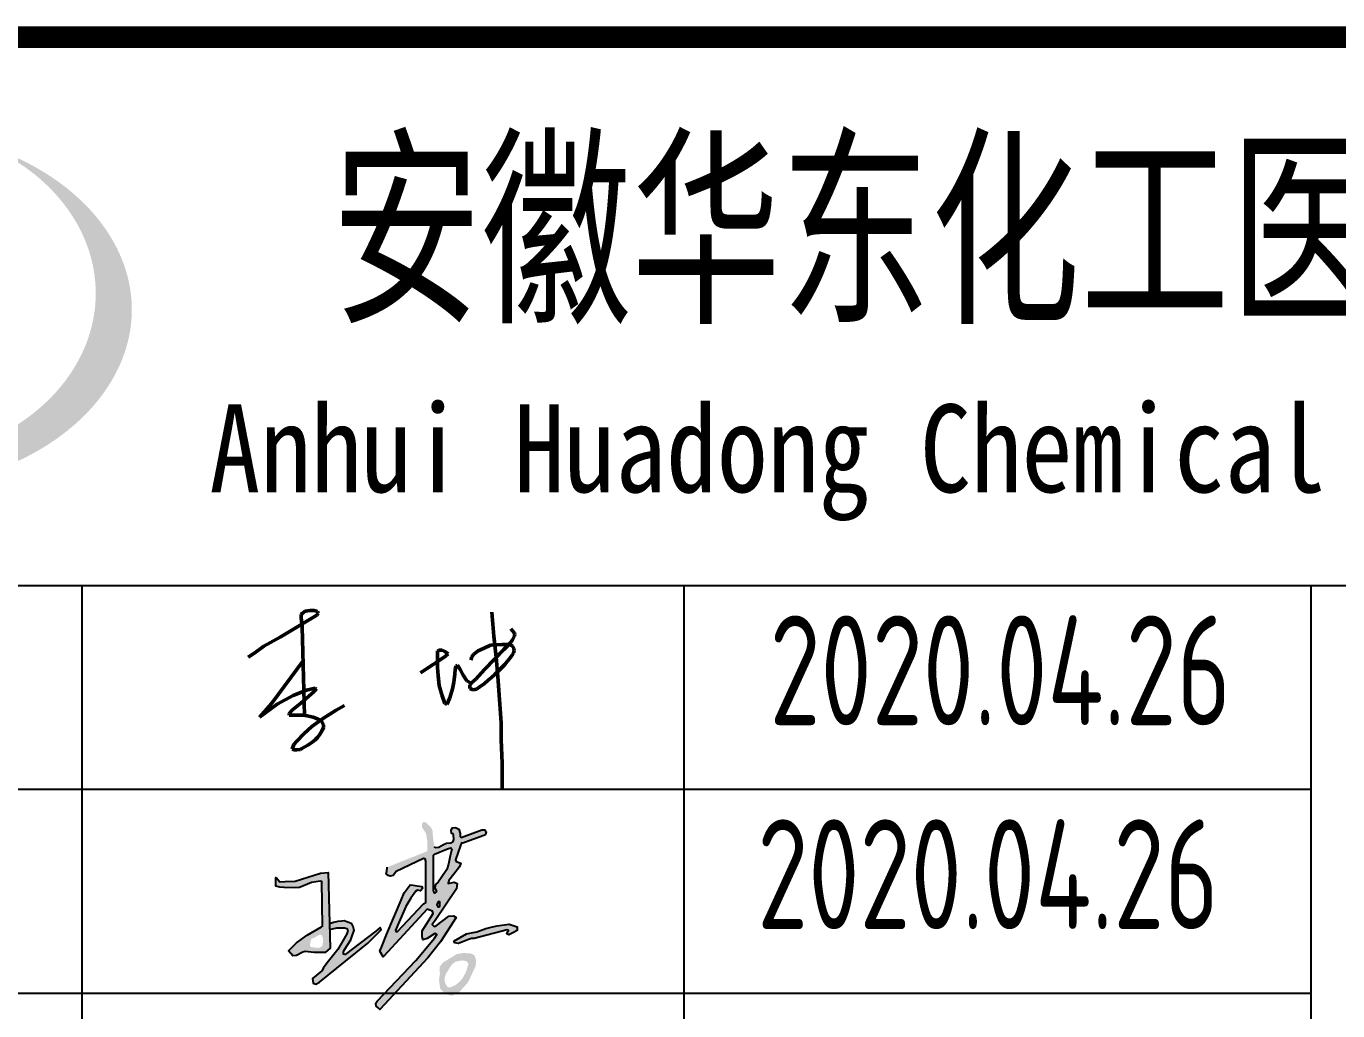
# Model space of a CAD drawing. Extents: x 5279878 to 5976284, y -275259 to -27697.
# Drawn here: x 5464982 to 5469165, y -154339 to -151197 of the extents above; entities that cross this region are included whole.
import ezdxf
from ezdxf.enums import TextEntityAlignment as Align

# ---------------------------------------------------------------- set-up
doc = ezdxf.new("R2010")
doc.units = 0
doc.header["$LTSCALE"] = 1000
doc.header["$MEASUREMENT"] = 0
doc.linetypes.add('2', pattern=[18.5, 12, -3, 0.5, -3])
doc.layers.get('0').update_dxf_attribs({"linetype": 'CONTINUOUS'})
doc.styles.add('sceie', font='sceie.shx', dxfattribs={"width": 0.7, "bigfont": 'sceic.shx'})
doc.styles.add('宋体', font='', dxfattribs={"width": 0.7})
doc.styles.get('宋体').set_extended_font_data('SimSun')

# ---------------------------------------------------------------- blocks, each defined once
blk = doc.blocks.new('qm')
h = blk.add_hatch(color=256)
h.dxf.hatch_style = 1
h.paths.add_polyline_path([(-943313.2, -985271.5), (-943337.8, -985273.5), (-943418.6, -985299.1), (-943450.7, -985300.6), (-943467.4, -985301.3), (-943478.8, -985288.1), (-943480.5, -985287.4), (-943480.4, -985290.6), (-943479.6, -985315.4), (-943467.1, -985318.2), (-943453, -985320), (-943420.5, -985321.1), (-943404.6, -985320), (-943366.5, -985303.9), (-943338.2, -985299.8), (-943333, -985300.4), (-943331, -985443.2), (-943334.5, -985445.6), (-943380.4, -985472.1), (-943413.7, -985496.5), (-943440.2, -985522.3), (-943425.6, -985537.4), (-943414.2, -985536.6), (-943393.8, -985526.5), (-943386.4, -985523.9), (-943358.1, -985527.1), (-943322.9, -985527.1), (-943307, -985513.2)])
h.paths.add_polyline_path([(-943338.7, -985469.2), (-943333.4, -985472.5), (-943330.2, -985480.4), (-943329.3, -985492.8), (-943332.3, -985507.2), (-943342.9, -985512.5), (-943366.4, -985510.4), (-943371.7, -985505.3), (-943369.9, -985495.7), (-943368.5, -985487.8), (-943365.2, -985481.9), (-943358.6, -985480.9), (-943347.3, -985474.2)], flags=16)
h.paths.add_polyline_path([(-943232.9, -985443.8), (-943238.1, -985435.6), (-943247.1, -985431.3), (-943251.5, -985430.5), (-943260.7, -985426.6), (-943269.6, -985427.2), (-943282.7, -985428.1), (-943296.1, -985431.7), (-943309, -985435.2), (-943308.5, -985454), (-943285.2, -985448.3), (-943270, -985448.3), (-943261.4, -985448.3), (-943253.7, -985451), (-943250.5, -985456.9), (-943253.7, -985467.6), (-943262.3, -985482.7), (-943282.1, -985517.8), (-943316, -985560.6), (-943328.5, -985576.4), (-943333.2, -985585.6), (-943362.9, -985610.4), (-943361.1, -985624.5), (-943353, -985628.5), (-943340.6, -985622.1), (-943257.7, -985554.9), (-943186.8, -985497.4), (-943143.7, -985454.5), (-943147.7, -985447.6), (-943161.1, -985459.4), (-943259.1, -985533.8), (-943264, -985532), (-943264.1, -985526.3), (-943262.1, -985519.7), (-943241, -985486.8), (-943235.1, -985471.1), (-943229.9, -985457)])
h.paths.add_polyline_path([(-942891.5, -985185.8), (-942887.8, -985177.6), (-942884.1, -985177.9), (-942827.9, -985158.2), (-942811.7, -985151.2), (-942808.9, -985142.4), (-942813.1, -985135.4), (-942823, -985135.8), (-942888.7, -985159.7), (-942891.8, -985157.2), (-942892, -985147.3), (-942896.3, -985133.5), (-942907.3, -985128.8), (-942916.3, -985129.7), (-942920.6, -985137.2), (-942920.2, -985147.9), (-942914.1, -985148.7), (-942913.8, -985152.5), (-942912.5, -985166.6), (-942914.4, -985172.5), (-942921.9, -985177.6), (-942935.4, -985178.2), (-942945.7, -985182.3), (-942960.2, -985191.2), (-942969.8, -985192.3), (-942974.9, -985190.3), (-942979.3, -985153.5), (-942980.5, -985136.8), (-942986.9, -985125.9), (-942995.5, -985118.1), (-943002, -985112.2), (-943007.6, -985110.6), (-943011.5, -985112.8), (-943014.3, -985118.6), (-943013.3, -985128.6), (-943009, -985135.1), (-943003.6, -985143.3), (-943001.1, -985147.8), (-942996.6, -985173), (-942997.4, -985204), (-943002, -985205.9), (-943124.9, -985255.3), (-943125.6, -985269.1), (-943127.7, -985276.6), (-943121.8, -985281.5), (-943115, -985284), (-943106, -985281.6), (-943101.8, -985276.1), (-943095.8, -985268.3), (-943008.7, -985227.6), (-943003.7, -985228.1), (-943002, -985235.2), (-943001.6, -985367.1), (-943009.3, -985372.3), (-943091.8, -985459.8), (-943096.5, -985461), (-943098.9, -985456.5), (-943091.3, -985439.3), (-943079.6, -985412.5), (-943065.4, -985380.2), (-943049.6, -985353.4), (-943033.5, -985331.3), (-943028.4, -985328.6), (-943019, -985330.6), (-943012.6, -985322.5), (-943014.7, -985316.3), (-943029.8, -985313.9), (-943042.1, -985311.9), (-943051.7, -985311.6), (-943057.6, -985319.3), (-943071.1, -985336.9), (-943080.3, -985360.4), (-943126, -985468.1), (-943141.5, -985508.4), (-943148, -985522.9), (-943137.2, -985540.9), (-943122.9, -985525.4), (-943098, -985498.3), (-942997.1, -985388.5), (-942991.6, -985390.8), (-942980.5, -985395.4), (-942978.2, -985403.1), (-943013.1, -985457.6), (-943013.7, -985475.8), (-943010.8, -985486.8), (-942996.9, -985483), (-942973.2, -985466.3), (-942967, -985470.1), (-942974.4, -985481.1), (-943034, -985552.8), (-943156.8, -985682.1), (-943161.5, -985688.6), (-943159.8, -985698.1), (-943154, -985703.5), (-943148.4, -985708.8), (-942995, -985544.7), (-942954.4, -985493.4), (-942905.3, -985415.1), (-942913.7, -985410.1), (-942928.5, -985411.2), (-942968.7, -985441.6), (-942975.5, -985443.7), (-942981.1, -985438.2), (-942971.8, -985425.3), (-942903.5, -985324.1), (-942901.7, -985307.2), (-942911.6, -985303), (-942930.2, -985306.6), (-942928.8, -985297.7), (-942912.1, -985277.5), (-942894, -985254), (-942889.6, -985241.8), (-942904.9, -985236.7), (-942906.5, -985231.6)])
h.paths.add_polyline_path([(-942974.2, -985213.4), (-942933, -985196.5), (-942922, -985193.5), (-942918.7, -985197.7), (-942924.1, -985218.2), (-942929, -985245.5), (-942934.2, -985262.4), (-942952.9, -985289.1), (-942962.1, -985302.3), (-942970.5, -985310.6), (-942972.4, -985320.8), (-942967.6, -985332.6), (-942974.4, -985338), (-942977, -985329.7), (-942977.6, -985313.6), (-942977.2, -985216.6)], flags=16)
h.paths.add_polyline_path([(-942961.9, -985364.8), (-942957.2, -985365.5), (-942957.3, -985371.2), (-942957.4, -985377.8), (-942959.4, -985381.6), (-942963, -985381.7), (-942966.7, -985374.6)], flags=16)
h.paths.add_polyline_path([(-942742.1, -985455.2), (-942738, -985457.4), (-942740.5, -985459.7), (-942742.9, -985467.1), (-942736.7, -985471.3), (-942730.1, -985467.7), (-942722.5, -985463.4), (-942710.5, -985456.8), (-942710.2, -985444.9), (-942726.6, -985439.7), (-942735.6, -985436.9), (-942774.5, -985442.4), (-942788.7, -985445.6), (-942810.4, -985450.5), (-942839.1, -985461.4), (-942856.3, -985464.8), (-942872.1, -985467.9), (-942912.5, -985490.8), (-942909.6, -985495.9), (-942897.4, -985498), (-942881.4, -985491.9), (-942865.4, -985485.8), (-942856.2, -985482.4), (-942847.1, -985482.7)])
h.paths.add_polyline_path([(-942841, -985551.7), (-942847.2, -985535.3), (-942858.9, -985530.2), (-942880.9, -985528.7), (-942901.9, -985531.8), (-942913.7, -985538.9), (-942930.3, -985549), (-942946.5, -985558.9), (-942958, -985573.3), (-942956.7, -985594.6), (-942959.6, -985613.1), (-942956.1, -985642.6), (-942937.7, -985660.5), (-942918.8, -985665.1), (-942895.3, -985653.4), (-942867.1, -985622.7), (-942856.4, -985599.7), (-942843, -985571)], flags=17)
h.paths.add_polyline_path([(-942865.5, -985563.8), (-942868.4, -985572.8), (-942873.4, -985588.3), (-942883.8, -985608.7), (-942896.3, -985622.8), (-942908.8, -985632.1), (-942922.3, -985637.9), (-942931.6, -985638.5), (-942939, -985626.7), (-942942.5, -985613.2), (-942938, -985596.2), (-942929.4, -985582.4), (-942920, -985567.5), (-942909.2, -985557.4), (-942904.7, -985556.1), (-942884.8, -985552.3), (-942871, -985555.2)], flags=16)
at = {"lineweight": 50}
for p, q in [((-943465.8, -984521.4), (-943349.4, -984450.5)), ((-943396.1, -984445.4), (-943398.8, -984448.7)), ((-943398.8, -984448.7), (-943398.8, -984459)), ((-943386.4, -984438.4), (-943396.1, -984445.4)), ((-943370.6, -984436), (-943386.4, -984438.4)), ((-943358.3, -984436), (-943370.6, -984436)), ((-943347.6, -984439), (-943358.3, -984436)), ((-943349.4, -984450.5), (-943345.2, -984444.2)), ((-943345.2, -984444.2), (-943347.6, -984439)), ((-942790.9, -984440.7), (-942784.5, -984517.7)), ((-943398.8, -984459), (-943396.1, -984488.1)), ((-943396.1, -984488.1), (-943388.7, -984770.8)), ((-942718.3, -984507.7), (-942730.2, -984494.8)), ((-943518.6, -984549.7), (-943465.8, -984521.4)), ((-942784.5, -984517.7), (-942777.6, -984585.2)), ((-942732.9, -984539.7), (-942725.5, -984529.5)), ((-942725.5, -984529.5), (-942719.1, -984516.7)), ((-942719.1, -984516.7), (-942717.3, -984511)), ((-942717.3, -984511), (-942718.3, -984507.7)), ((-943568.4, -984584.4), (-943547.1, -984570.6)), ((-943547.1, -984570.6), (-943518.6, -984549.7)), ((-942960.5, -984562), (-942964.8, -984565.1)), ((-942964.8, -984565.1), (-942964.8, -984617.8)), ((-942950, -984562), (-942960.5, -984562)), ((-942941.4, -984566.4), (-942950, -984562)), ((-942930.9, -984574.6), (-942941.4, -984566.4)), ((-942938.6, -984581.8), (-942930.9, -984574.6)), ((-942856.4, -984584.4), (-942848.4, -984575.4)), ((-942848.4, -984575.4), (-942834.4, -984564.4)), ((-942834.4, -984564.4), (-942815.2, -984555.8)), ((-942815.2, -984555.8), (-942795.5, -984547)), ((-942795.5, -984547), (-942776.7, -984545.2)), ((-942783, -984590.7), (-942752.8, -984559.9)), ((-942776.7, -984545.2), (-942759.3, -984544.3)), ((-942759.3, -984544.3), (-942749.6, -984544.3)), ((-942752.8, -984559.9), (-942732.9, -984539.7)), ((-942749.6, -984544.3), (-942735.7, -984544.7)), ((-942735.7, -984544.7), (-942730, -984545.5)), ((-942725.6, -984577.1), (-942730.4, -984584.2)), ((-942730, -984545.5), (-942723.8, -984550.4)), ((-942722.2, -984570.7), (-942725.6, -984577.1)), ((-942723.8, -984550.4), (-942720.8, -984557)), ((-942719.7, -984563.8), (-942722.2, -984570.7)), ((-942720.8, -984557), (-942719.7, -984563.8)), ((-943393.3, -984596.7), (-943493.3, -984731.8)), ((-942999.9, -984622.2), (-942978.2, -984608)), ((-942978.2, -984608), (-942959.2, -984595.7)), ((-942964.8, -984617.8), (-942962.1, -984644.3)), ((-942959.2, -984595.7), (-942938.6, -984581.8)), ((-942907.9, -984623.6), (-942904.7, -984613.7)), ((-942904.7, -984613.7), (-942900.5, -984610.6)), ((-942900.5, -984610.6), (-942892.1, -984623.8)), ((-942857.2, -984594.1), (-942856.4, -984584.4)), ((-942814.3, -984623.8), (-942783, -984590.7)), ((-942777.6, -984585.2), (-942772.2, -984646.7)), ((-942761.4, -984620.1), (-942772.3, -984630.7)), ((-942749.8, -984607.7), (-942761.4, -984620.1)), ((-942742.2, -984598.4), (-942749.8, -984607.7)), ((-942736.3, -984591.1), (-942742.2, -984598.4)), ((-942730.4, -984584.2), (-942736.3, -984591.1)), ((-943018.8, -984634.4), (-942999.9, -984622.2)), ((-942962.1, -984644.3), (-942958.8, -984675)), ((-942912.2, -984664.1), (-942909.6, -984639.3)), ((-942909.6, -984639.3), (-942907.9, -984623.6)), ((-942892.1, -984623.8), (-942882.9, -984641.9)), ((-942882.9, -984641.9), (-942871.2, -984660.5)), ((-942871.2, -984660.5), (-942856.6, -984667.4)), ((-942855.7, -984666.2), (-942842.5, -984654.6)), ((-942842.5, -984654.6), (-942814.3, -984623.8)), ((-942802.7, -984658.6), (-942815.9, -984670.1)), ((-942792.4, -984649.6), (-942802.7, -984658.6)), ((-942781.5, -984639.7), (-942792.4, -984649.6)), ((-942772.3, -984630.7), (-942781.5, -984639.7)), ((-942772.2, -984646.7), (-942766.2, -984719.5)), ((-943425.2, -984707.2), (-943382.4, -984690.6)), ((-943357.6, -984694.6), (-943400.6, -984732)), ((-943382.4, -984690.6), (-943355, -984683.3)), ((-943350.7, -984686.1), (-943357.6, -984694.6)), ((-943355, -984683.3), (-943350.7, -984686.1)), ((-942958.8, -984675), (-942951.1, -984704.5)), ((-942951.1, -984704.5), (-942940.7, -984732.2)), ((-942925, -984714.3), (-942916.9, -984685.4)), ((-942916.9, -984685.4), (-942912.2, -984664.1)), ((-942860.9, -984673.9), (-942855.7, -984666.2)), ((-942860.9, -984684.9), (-942860.9, -984673.9)), ((-942850.6, -984688.5), (-942860.9, -984684.9)), ((-942840.3, -984686.5), (-942850.6, -984688.5)), ((-942827.9, -984678.2), (-942840.3, -984686.5)), ((-942815.9, -984670.1), (-942827.9, -984678.2)), ((-943493.3, -984731.8), (-943532.7, -984775.8)), ((-943532.7, -984775.8), (-943476, -984734.3)), ((-943476, -984734.3), (-943425.2, -984707.2)), ((-943400.6, -984732), (-943426.7, -984752.5)), ((-943287.8, -984753.7), (-943261.2, -984739.1)), ((-942940.7, -984732.2), (-942935, -984735.3)), ((-942935, -984735.3), (-942925, -984714.3)), ((-942766.2, -984719.5), (-942760.9, -984794)), ((-943426.7, -984752.5), (-943437.7, -984764.8)), ((-943437.7, -984764.8), (-943437.7, -984770)), ((-943437.7, -984770), (-943392.9, -984770)), ((-943392.9, -984770), (-943380.2, -984772.5)), ((-943380.2, -984772.5), (-943361.5, -984776)), ((-943365.3, -984806.5), (-943328.1, -984779)), ((-943361.5, -984776), (-943344.6, -984782.3)), ((-943344.6, -984782.3), (-943334.6, -984788.5)), ((-943334.6, -984788.5), (-943328.5, -984800.6)), ((-943328.1, -984779), (-943287.8, -984753.7)), ((-943413.6, -984852.5), (-943391, -984829.4)), ((-943391, -984829.4), (-943365.3, -984806.5)), ((-943333, -984820.9), (-943340.3, -984832.4)), ((-943328.5, -984809.7), (-943333, -984820.9)), ((-943328.5, -984800.6), (-943328.5, -984809.7)), ((-942760.9, -984794), (-942760.9, -984848.2)), ((-943427.9, -984878.6), (-943422.3, -984863.8)), ((-943422.3, -984863.8), (-943413.6, -984852.5)), ((-943387.2, -984871.2), (-943397, -984875.8)), ((-943377.6, -984865.5), (-943387.2, -984871.2)), ((-943364.9, -984856.8), (-943377.6, -984865.5)), ((-943354.6, -984848.2), (-943364.9, -984856.8)), ((-943347.5, -984841), (-943354.6, -984848.2)), ((-943340.3, -984832.4), (-943347.5, -984841)), ((-942760.9, -984848.2), (-942758, -984923.5)), ((-943424, -984881), (-943427.9, -984878.6)), ((-943412.8, -984881), (-943424, -984881)), ((-943401.6, -984879.3), (-943412.8, -984881)), ((-943397, -984875.8), (-943401.6, -984879.3)), ((-942758, -984923.5), (-942758, -985007.1))]:
    blk.add_line(p, q, dxfattribs=at)
for points in [[(-942974.9, -985190.3), (-942969.8, -985192.3), (-942960.2, -985191.2), (-942945.7, -985182.3), (-942935.4, -985178.2), (-942921.9, -985177.6), (-942914.4, -985172.5), (-942912.5, -985166.6), (-942913.8, -985152.5), (-942914.1, -985148.7), (-942920.2, -985147.9), (-942920.6, -985137.2), (-942916.3, -985129.7), (-942907.3, -985128.8), (-942896.3, -985133.5), (-942892, -985147.3), (-942891.8, -985157.2), (-942888.7, -985159.7), (-942823, -985135.8), (-942813.1, -985135.4), (-942808.9, -985142.4), (-942811.7, -985151.2), (-942827.9, -985158.2), (-942884.1, -985177.9), (-942887.8, -985177.6), (-942891.5, -985185.8), (-942906.5, -985231.6), (-942904.9, -985236.7), (-942889.6, -985241.8), (-942894, -985254), (-942912.1, -985277.5), (-942928.8, -985297.7), (-942930.2, -985306.6), (-942911.6, -985303), (-942901.7, -985307.2), (-942903.5, -985324.1), (-942971.8, -985425.3), (-942981.1, -985438.2), (-942975.5, -985443.7), (-942968.7, -985441.6), (-942928.5, -985411.2), (-942913.7, -985410.1), (-942905.3, -985415.1), (-942954.4, -985493.4), (-942995, -985544.7), (-943148.4, -985708.8), (-943154, -985703.5), (-943159.8, -985698.1), (-943161.5, -985688.6), (-943156.8, -985682.1), (-943034, -985552.8), (-942974.4, -985481.1), (-942967, -985470.1), (-942973.2, -985466.3), (-942996.9, -985483), (-943010.8, -985486.8), (-943013.7, -985475.8), (-943013.1, -985457.6), (-942978.2, -985403.1), (-942980.5, -985395.4), (-942991.6, -985390.8), (-942997.1, -985388.5), (-943098, -985498.3), (-943122.9, -985525.4), (-943137.2, -985540.9), (-943148, -985522.9), (-943141.5, -985508.4), (-943126, -985468.1), (-943080.3, -985360.4), (-943071.1, -985336.9), (-943057.6, -985319.3), (-943051.7, -985311.6), (-943042.1, -985311.9), (-943029.8, -985313.9), (-943014.7, -985316.3), (-943012.6, -985322.5), (-943019, -985330.6), (-943028.4, -985328.6), (-943033.5, -985331.3), (-943049.6, -985353.4), (-943065.4, -985380.2), (-943079.6, -985412.5), (-943091.3, -985439.3), (-943098.9, -985456.5), (-943096.5, -985461), (-943091.8, -985459.8), (-943009.3, -985372.3), (-943001.6, -985367.1), (-943002, -985235.2), (-943003.7, -985228.1), (-943008.7, -985227.6), (-943095.8, -985268.3), (-943101.8, -985276.1), (-943106, -985281.6), (-943115, -985284), (-943121.8, -985281.5), (-943127.7, -985276.6), (-943125.6, -985269.1), (-943124.9, -985255.3)], [(-942974.2, -985213.4), (-942933, -985196.5), (-942922, -985193.5), (-942918.7, -985197.7), (-942924.1, -985218.2), (-942929, -985245.5), (-942934.2, -985262.4), (-942952.9, -985289.1), (-942962.1, -985302.3), (-942970.5, -985310.6), (-942972.4, -985320.8), (-942967.6, -985332.6), (-942974.4, -985338), (-942977, -985329.7), (-942977.6, -985313.6), (-942977.2, -985216.6), (-942974.2, -985213.4)], [(-943478.8, -985288.1), (-943467.4, -985301.3), (-943450.7, -985300.6), (-943418.6, -985299.1), (-943337.8, -985273.5), (-943313.2, -985271.5), (-943307, -985513.2), (-943322.9, -985527.1), (-943358.1, -985527.1), (-943386.4, -985523.9), (-943393.8, -985526.5), (-943414.2, -985536.6), (-943425.6, -985537.4), (-943440.2, -985522.3), (-943413.7, -985496.5), (-943380.4, -985472.1), (-943334.5, -985445.6), (-943331, -985443.2), (-943333, -985300.4), (-943338.2, -985299.8), (-943366.5, -985303.9), (-943404.6, -985320), (-943420.5, -985321.1), (-943453, -985320), (-943467.1, -985318.2), (-943479.6, -985315.4), (-943480.4, -985290.6), (-943480.5, -985287.4), (-943478.8, -985288.1)], [(-942961.9, -985364.8), (-942966.7, -985374.6), (-942963, -985381.7), (-942959.4, -985381.6), (-942957.4, -985377.8), (-942957.3, -985371.2), (-942957.2, -985365.5), (-942961.9, -985364.8)], [(-943308.5, -985454), (-943285.2, -985448.3), (-943270, -985448.3), (-943261.4, -985448.3), (-943253.7, -985451), (-943250.5, -985456.9), (-943253.7, -985467.6), (-943262.3, -985482.7), (-943282.1, -985517.8), (-943316, -985560.6), (-943328.5, -985576.4), (-943333.2, -985585.6), (-943362.9, -985610.4), (-943361.1, -985624.5), (-943353, -985628.5), (-943340.6, -985622.1), (-943257.7, -985554.9), (-943186.8, -985497.4), (-943143.7, -985454.5), (-943147.7, -985447.6), (-943161.1, -985459.4), (-943259.1, -985533.8), (-943264, -985532), (-943264.1, -985526.3), (-943262.1, -985519.7), (-943241, -985486.8), (-943235.1, -985471.1), (-943229.9, -985457), (-943232.9, -985443.8), (-943238.1, -985435.6), (-943247.1, -985431.3), (-943251.5, -985430.5), (-943260.7, -985426.6), (-943269.6, -985427.2), (-943282.7, -985428.1), (-943296.1, -985431.7), (-943309, -985435.2)], [(-942912.1, -985490.5), (-942872.1, -985467.9), (-942856.3, -985464.8), (-942839.1, -985461.4), (-942810.4, -985450.5), (-942788.7, -985445.6), (-942774.5, -985442.4), (-942735.6, -985436.9), (-942726.6, -985439.7), (-942710.2, -985444.9), (-942710.5, -985456.8), (-942722.5, -985463.4), (-942730.1, -985467.7), (-942736.7, -985471.3), (-942742.9, -985467.1), (-942740.5, -985459.7), (-942738, -985457.4), (-942742.1, -985455.2), (-942847.1, -985482.7), (-942856.2, -985482.4), (-942865.4, -985485.8), (-942881.4, -985491.9), (-942897.4, -985498), (-942909.6, -985495.9), (-942912.5, -985490.8)]]:
    blk.add_lwpolyline(points)
at = {"style": 'sceie', "width": 0.8}
for p in [(-941169.6, -984626.3), (-941208.7, -985276.9), (-941182.6, -985940.5), (-941143.6, -986591.1), (-941130.5, -987189.7)]:
    blk.add_attdef('2020.04.26', text='', height=350, dxfattribs=at).set_placement(p, align=Align.MIDDLE)

msp = doc.modelspace()

# ---------------------------------------------------------------- hatches: boundary and pattern name
h = msp.add_hatch(color=256)
edge = h.paths.add_edge_path()
edge.add_spline(control_points=[(5464417.5, -152110.4), (5464423.6, -152109), (5464429.7, -152107.6), (5464478.8, -152095.7), (5464521.4, -152082.7), (5464596.4, -152051.6), (5464629.3, -152034.6), (5464660.2, -152014)], knot_values=[61.629012, 61.629012, 61.629012, 61.629012, 63.330431, 63.330431, 75.353634, 75.353634, 85.398649, 85.398649, 85.398649, 85.398649], degree=3, periodic=0)
edge.add_line((5464660.2, -152014), (5464660.2, -152524.3))
edge.add_spline(control_points=[(5464660.2, -152524.3), (5464677.3, -152521.5), (5464694.3, -152518.2), (5464729.1, -152510.1), (5464746.8, -152505.3), (5464764.2, -152499.8)], knot_values=[4.908456, 4.908456, 4.908456, 4.908456, 4.992821, 4.992821, 5.083034, 5.083034, 5.083034, 5.083034], degree=3, periodic=0)
edge.add_line((5464764.2, -152499.8), (5464764.2, -151918.4))
edge.add_spline(control_points=[(5464764.2, -151918.4), (5464772.8, -151907.5), (5464781, -151896.1), (5464807.1, -151856.5), (5464822.8, -151826.5), (5464852, -151753.7), (5464863.2, -151709.9), (5464867.9, -151664.6), (5464868, -151663.3), (5464868.2, -151662.1)], knot_values=[97.991744, 97.991744, 97.991744, 97.991744, 101.64219, 101.64219, 110.337975, 110.337975, 121.934322, 121.934322, 122.270691, 122.270691, 122.270691, 122.270691], degree=3, periodic=0)
edge.add_line((5464868.2, -151662.1), (5464868.2, -151591.6))
edge.add_spline(control_points=[(5464868.2, -151591.6), (5464868.1, -151599.3), (5464867.7, -151607), (5464867.2, -151614.7)], knot_values=[126.194075, 126.194075, 126.194075, 126.194075, 128.396762, 128.396762, 128.396762, 128.396762], degree=3, periodic=0)
edge.add_spline(control_points=[(5464867.2, -151614.7), (5464866.7, -151620.9), (5464866.1, -151627.1), (5464865.3, -151633.3)], knot_values=[124.417049, 124.417049, 124.417049, 124.417049, 126.194075, 126.194075, 126.194075, 126.194075], degree=3, periodic=0)
edge.add_spline(control_points=[(5464865.3, -151633.3), (5464864.1, -151642.4), (5464862.7, -151651.5), (5464860.9, -151660.6)], knot_values=[121.80529, 121.80529, 121.80529, 121.80529, 124.417049, 124.417049, 124.417049, 124.417049], degree=3, periodic=0)
edge.add_spline(control_points=[(5464860.9, -151660.6), (5464858.5, -151672.8), (5464855.6, -151684.9), (5464852.1, -151696.9)], knot_values=[118.31574, 118.31574, 118.31574, 118.31574, 121.80529, 121.80529, 121.80529, 121.80529], degree=3, periodic=0)
edge.add_spline(control_points=[(5464852.1, -151696.9), (5464848.6, -151709), (5464844.5, -151721.1), (5464840, -151732.9)], knot_values=[114.795988, 114.795988, 114.795988, 114.795988, 118.31574, 118.31574, 118.31574, 118.31574], degree=3, periodic=0)
edge.add_spline(control_points=[(5464840, -151732.9), (5464835.5, -151744.6), (5464830.5, -151756.1), (5464825.1, -151767.5)], knot_values=[111.329641, 111.329641, 111.329641, 111.329641, 114.795988, 114.795988, 114.795988, 114.795988], degree=3, periodic=0)
edge.add_spline(control_points=[(5464825.1, -151767.5), (5464819.6, -151779), (5464813.5, -151790.4), (5464807.1, -151801.5)], knot_values=[107.79529, 107.79529, 107.79529, 107.79529, 111.329641, 111.329641, 111.329641, 111.329641], degree=3, periodic=0)
edge.add_spline(control_points=[(5464807.1, -151801.5), (5464800.8, -151812.3), (5464794.1, -151822.8), (5464786.9, -151833.1)], knot_values=[104.343579, 104.343579, 104.343579, 104.343579, 107.79529, 107.79529, 107.79529, 107.79529], degree=3, periodic=0)
edge.add_spline(control_points=[(5464786.9, -151833.1), (5464779.7, -151843.5), (5464772.1, -151853.5), (5464764.2, -151863.2)], knot_values=[100.8507, 100.8507, 100.8507, 100.8507, 104.343579, 104.343579, 104.343579, 104.343579], degree=3, periodic=0)
edge.add_line((5464764.2, -151863.2), (5464764.2, -151554))
edge.add_spline(control_points=[(5464764.2, -151554), (5464730.1, -151546.4), (5464695.3, -151540.5), (5464660.2, -151536.4)], knot_values=[4.423999, 4.423999, 4.423999, 4.423999, 4.558741, 4.558741, 4.558741, 4.558741], degree=3, periodic=0)
edge.add_line((5464660.2, -151536.4), (5464660.2, -151954.6))
edge.add_spline(control_points=[(5464660.2, -151954.6), (5464588.2, -151999.1), (5464504, -152022.3), (5464417.5, -152035.4)], knot_values=[63.246215, 63.246215, 63.246215, 63.246215, 87.689124, 87.689124, 87.689124, 87.689124], degree=3, periodic=0)
edge.add_line((5464417.5, -152035.4), (5464417.5, -151536.4))
edge.add_spline(control_points=[(5464417.5, -151536.4), (5464382.3, -151540.5), (5464347.5, -151546.4), (5464313.5, -151554)], knot_values=[4.866038, 4.866038, 4.866038, 4.866038, 5.000777, 5.000777, 5.000777, 5.000777], degree=3, periodic=0)
edge.add_line((5464313.5, -151554), (5464313.5, -152046.8))
edge.add_spline(control_points=[(5464313.5, -152046.8), (5464311.8, -152046.9), (5464276.9, -152049.6), (5464242.3, -152051.3), (5464209.5, -152052.3)], knot_values=[43.657356, 43.657356, 43.657356, 43.657356, 44.134253, 53.497092, 53.497092, 53.497092, 53.497092], degree=3, periodic=0)
edge.add_line((5464209.5, -152052.3), (5464209.5, -151583.2))
edge.add_spline(control_points=[(5464209.5, -151583.2), (5464192.5, -151589.1), (5464175.7, -151595.4), (5464159.3, -151602.1)], knot_values=[5.14157, 5.14157, 5.14157, 5.14157, 5.212921, 5.212921, 5.212921, 5.212921], degree=3, periodic=0)
edge.add_spline(control_points=[(5464159.3, -151602.1), (5464152.4, -151604.9), (5464145.5, -151607.8), (5464113.3, -151622), (5464088.8, -151634.3), (5464065.3, -151647.5)], knot_values=[5.212921, 5.212921, 5.212921, 5.212921, 5.24296, 5.24296, 5.355623, 5.355623, 5.355623, 5.355623], degree=3, periodic=0)
edge.add_spline(control_points=[(5464065.3, -151647.5), (5464050.4, -151655.8), (5464036, -151664.6), (5464022, -151673.7)], knot_values=[5.355623, 5.355623, 5.355623, 5.355623, 5.426974, 5.426974, 5.426974, 5.426974], degree=3, periodic=0)
edge.add_spline(control_points=[(5464022, -151673.7), (5464014.6, -151678.5), (5464007.3, -151683.4), (5463993.8, -151692.9), (5463987.6, -151697.4), (5463981.4, -151702)], knot_values=[5.426974, 5.426974, 5.426974, 5.426974, 5.464765, 5.464765, 5.498325, 5.498325, 5.498325, 5.498325], degree=3, periodic=0)
edge.add_spline(control_points=[(5463981.4, -151702), (5463955.4, -151721.6), (5463931.3, -151742.5), (5463909.4, -151764.4)], knot_values=[5.498325, 5.498325, 5.498325, 5.498325, 5.641027, 5.641027, 5.641027, 5.641027], degree=3, periodic=0)
edge.add_spline(control_points=[(5463909.4, -151764.4), (5463902.4, -151771.4), (5463895.6, -151778.5), (5463875.2, -151801.1), (5463862.3, -151817), (5463850.5, -151833.2)], knot_values=[5.641027, 5.641027, 5.641027, 5.641027, 5.686569, 5.686569, 5.783729, 5.783729, 5.783729, 5.783729], degree=3, periodic=0)
edge.add_spline(control_points=[(5463850.5, -151833.2), (5463835.4, -151853.9), (5463822.1, -151875.3), (5463809, -151900.3), (5463807.4, -151903.5), (5463805.8, -151906.6)], knot_values=[5.783729, 5.783729, 5.783729, 5.783729, 5.908374, 5.908374, 5.92643, 5.92643, 5.92643, 5.92643], degree=3, periodic=0)
edge.add_spline(control_points=[(5463805.8, -151906.6), (5463793.3, -151931.8), (5463783.3, -151957.4), (5463775.8, -151983.4)], knot_values=[5.92643, 5.92643, 5.92643, 5.92643, 6.069132, 6.069132, 6.069132, 6.069132], degree=3, periodic=0)
edge.add_spline(control_points=[(5463775.8, -151983.4), (5463772.5, -151994.5), (5463769.8, -152005.6), (5463764.4, -152031.8), (5463762.1, -152046.8), (5463760.7, -152061.9)], knot_values=[6.069132, 6.069132, 6.069132, 6.069132, 6.130179, 6.130179, 6.211834, 6.211834, 6.211834, 6.211834], degree=3, periodic=0)
edge.add_spline(control_points=[(5463760.7, -152061.9), (5463759.5, -152075), (5463758.8, -152088.2), (5463758.8, -152101.4)], knot_values=[6.211834, 6.211834, 6.211834, 6.211834, 6.283185, 6.283185, 6.283185, 6.283185], degree=3, periodic=0)
edge.add_spline(control_points=[(5463758.8, -152101.4), (5463758.8, -152110.8), (5463759.1, -152120.1), (5463759.8, -152129.4)], knot_values=[6.283185, 6.283185, 6.283185, 6.283185, 6.333655, 6.333655, 6.333655, 6.333655], degree=3, periodic=0)
edge.add_spline(control_points=[(5463759.8, -152129.4), (5463761, -152148.1), (5463763.5, -152166.7), (5463767.3, -152185.2)], knot_values=[6.333655, 6.333655, 6.333655, 6.333655, 6.434594, 6.434594, 6.434594, 6.434594], degree=3, periodic=0)
edge.add_spline(control_points=[(5463767.3, -152185.2), (5463767.6, -152186.4), (5463767.8, -152187.6), (5463771.7, -152206.1), (5463776.5, -152223.3), (5463782.4, -152240.3)], knot_values=[6.434594, 6.434594, 6.434594, 6.434594, 6.441278, 6.441278, 6.535532, 6.535532, 6.535532, 6.535532], degree=3, periodic=0)
edge.add_spline(control_points=[(5463782.4, -152240.3), (5463788.6, -152258.6), (5463796.1, -152276.6), (5463804.9, -152294.4)], knot_values=[6.535532, 6.535532, 6.535532, 6.535532, 6.636471, 6.636471, 6.636471, 6.636471], degree=3, periodic=0)
edge.add_spline(control_points=[(5463804.9, -152294.4), (5463807.1, -152298.9), (5463809.4, -152303.3), (5463818.7, -152321), (5463826.4, -152334), (5463834.8, -152346.8)], knot_values=[6.636471, 6.636471, 6.636471, 6.636471, 6.661894, 6.661894, 6.73741, 6.73741, 6.73741, 6.73741], degree=3, periodic=0)
edge.add_spline(control_points=[(5463834.8, -152346.8), (5463846, -152364), (5463858.3, -152380.8), (5463871.9, -152397.2)], knot_values=[6.73741, 6.73741, 6.73741, 6.73741, 6.838349, 6.838349, 6.838349, 6.838349], degree=3, periodic=0)
edge.add_spline(control_points=[(5463871.9, -152397.2), (5463877.8, -152404.3), (5463883.9, -152411.4), (5463898.5, -152427.4), (5463907, -152436.2), (5463915.9, -152444.8)], knot_values=[6.838349, 6.838349, 6.838349, 6.838349, 6.88251, 6.88251, 6.939288, 6.939288, 6.939288, 6.939288], degree=3, periodic=0)
edge.add_spline(control_points=[(5463915.9, -152444.8), (5463931.6, -152460.2), (5463948.5, -152475), (5463966.4, -152489.2)], knot_values=[6.939288, 6.939288, 6.939288, 6.939288, 7.040227, 7.040227, 7.040227, 7.040227], degree=3, periodic=0)
edge.add_spline(control_points=[(5463966.4, -152489.2), (5463975.4, -152496.3), (5463984.5, -152503.3), (5463994, -152510.1)], knot_values=[7.040227, 7.040227, 7.040227, 7.040227, 7.090696, 7.090696, 7.090696, 7.090696], degree=3, periodic=0)
edge.add_line((5463994, -152510.1), (5464085.2, -152441.7))
edge.add_ellipse((5464538.8, -152049.4), major_axis=(665, 0), ratio=0.806676, start_angle=192.819, end_angle=226.9853, ccw=False)
edge.add_spline(control_points=[(5463890.4, -152168.5), (5463914.4, -152167), (5463938.5, -152165.5), (5464027.2, -152160), (5464092, -152155.7), (5464157.5, -152149.4)], knot_values=[11.398263, 11.398263, 11.398263, 11.398263, 18.40729, 18.40729, 37.18094, 37.18094, 37.18094, 37.18094], degree=3, periodic=0)
edge.add_line((5464157.5, -152149.4), (5464157.5, -152428.4))
edge.add_spline(control_points=[(5464157.5, -152428.4), (5464161.1, -152430.7), (5464164.6, -152432.9), (5464181.6, -152443.1), (5464195.4, -152450.6), (5464209.5, -152457.8)], knot_values=[4.049945, 4.049945, 4.049945, 4.049945, 4.072021, 4.072021, 4.153257, 4.153257, 4.153257, 4.153257], degree=3, periodic=0)
edge.add_line((5464209.5, -152457.8), (5464209.5, -152143.9))
edge.add_spline(control_points=[(5464209.5, -152143.9), (5464241.7, -152140.2), (5464274.1, -152136), (5464308.9, -152130.6), (5464311.2, -152130.3), (5464313.5, -152129.9)], knot_values=[42.135009, 42.135009, 42.135009, 42.135009, 51.307228, 51.307228, 51.948574, 51.948574, 51.948574, 51.948574], degree=3, periodic=0)
edge.add_line((5464313.5, -152129.9), (5464313.5, -152499.8))
edge.add_spline(control_points=[(5464313.5, -152499.8), (5464347.1, -152510.4), (5464382, -152518.6), (5464417.5, -152524.3)], knot_values=[4.34174, 4.34174, 4.34174, 4.34174, 4.516316, 4.516316, 4.516316, 4.516316], degree=3, periodic=0)
edge.add_line((5464417.5, -152524.3), (5464417.5, -152110.4))
edge = h.paths.add_edge_path(flags=16)
edge.add_ellipse((5464538.8, -152049.4), major_axis=(665, 0), ratio=0.806676, start_angle=124.9875, end_angle=179.999, ccw=False)
edge.add_line((5464157.5, -151609.9), (5464157.5, -152053.5))
edge.add_spline(control_points=[(5464157.5, -152053.5), (5464062.2, -152054.8), (5463968.2, -152051.8), (5463873.8, -152049.4)], knot_values=[11.27373, 11.27373, 11.27373, 11.27373, 38.687513, 38.687513, 38.687513, 38.687513], degree=3, periodic=0)
edge = h.paths.add_edge_path()
edge.add_spline(control_points=[(5464040, -152540.6), (5464071, -152559.6), (5464104.2, -152576.8), (5464188.8, -152614.1), (5464242.1, -152631.9), (5464352.8, -152658.5), (5464410.3, -152667.2), (5464526.4, -152675), (5464585.1, -152674), (5464700.7, -152662.6), (5464757.5, -152652), (5464866.6, -152622), (5464918.7, -152602.4), (5465015.6, -152555.6), (5465060.4, -152528.2), (5465140.3, -152467.3), (5465175.5, -152433.7), (5465234.8, -152362.2), (5465258.9, -152324.3), (5465295.3, -152246.2), (5465307.6, -152206), (5465320.2, -152124.8), (5465320.5, -152083.8), (5465309, -152002.3), (5465297.2, -151961.8), (5465261.6, -151883.1), (5465237.8, -151844.9), (5465179, -151772.7), (5465143.9, -151738.8), (5465064.1, -151677.1), (5465019.4, -151649.4), (5464938.2, -151609.7), (5464903.8, -151595.4), (5464868.2, -151583.2)], knot_values=[0.886421, 0.886421, 0.886421, 0.886421, 1.040557, 1.040557, 1.261172, 1.261172, 1.481788, 1.481788, 1.702404, 1.702404, 1.92302, 1.92302, 2.143636, 2.143636, 2.364252, 2.364252, 2.584868, 2.584868, 2.805484, 2.805484, 3.026099, 3.026099, 3.246715, 3.246715, 3.46852, 3.46852, 3.690325, 3.690325, 3.91213, 3.91213, 4.133935, 4.133935, 4.283209, 4.283209, 4.283209, 4.283209], degree=3, periodic=0)
edge.add_line((5464868.2, -151583.2), (5464868.2, -151583.3))
edge.add_spline(control_points=[(5464868.2, -151583.4), (5464868.2, -151586.1), (5464868.2, -151588.9), (5464868.2, -151591.6)], knot_values=[128.396762, 128.396762, 128.396762, 128.396762, 129.192193, 129.192193, 129.192193, 129.192193], degree=3, periodic=0)
edge.add_line((5464868.2, -151591.6), (5464868.2, -152515.5))
edge.add_ellipse((5464538.8, -152049.4), major_axis=(665, 0), ratio=0.806676, start_angle=232.1054, end_angle=299.6833, ccw=False)
edge.add_line((5464130.4, -152472.8), (5464040, -152540.6))
edge = h.paths.add_edge_path(flags=16)
edge.add_ellipse((5464538.8, -152049.4), major_axis=(665, 0), ratio=0.806676, start_angle=304.9875, end_angle=415.0121, ccw=False)
edge.add_line((5464920.2, -152488.9), (5464920.2, -151609.9))

# ---------------------------------------------------------------- linework, layer by layer
for p, q in [((5463581, -152982), (5474581, -152982)), ((5465161, -156232), (5465161, -152982)), ((5465161, -156232), (5465161, -152982)), ((5465161, -156232), (5465161, -152982)), ((5467081, -156232), (5467081, -152982)), ((5467081, -156232), (5467081, -152982)), ((5469081, -156232), (5469081, -152982)), ((5469081, -156232), (5469081, -152982)), ((5463581, -153632), (5469081, -153632)), ((5463581, -154282), (5469081, -154282))]:
    msp.add_line(p, q)
at = {"const_width": 70}
msp.add_lwpolyline([(5481581, -151232), (5463581, -151232)], dxfattribs=at)

# ---------------------------------------------------------------- block references
at = {"color": 4, "linetype": '2'}
ref = msp.add_blockref('qm', (6409258.3, 831374.5), dxfattribs=at)
ref.add_attrib('2020.04.26', '2020.04.26', dxfattribs={"height": 350, "style": 'sceie', "width": 0.8}).set_placement((5468049.6, -153902.4), align=Align.MIDDLE)
ref.add_attrib('2020.04.26', '2020.04.26', dxfattribs={"height": 350, "style": 'sceie', "width": 0.8}).set_placement((5468088.7, -153251.8), align=Align.MIDDLE)

# ---------------------------------------------------------------- texts
at = {"style": '宋体'}
for s, height, width, p in [('安徽华东化工医药工程有限责任公司', 500, 0.7, (5469775.9, -151832)), ('Anhui Huadong Chemical & Medical Engineering Co.,Ltd', 280, 0.85, (5469775.9, -152582))]:
    msp.add_text(s, height=height, dxfattribs=dict(at, width=width)).set_placement(p, align=Align.MIDDLE)

doc.saveas('drawing.dxf')
